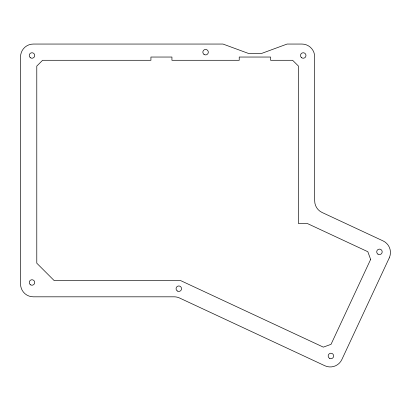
<?xml version="1.0" encoding="UTF-8"?>
<svg xmlns="http://www.w3.org/2000/svg" width="411" height="411" viewBox="0 0 411 411"><rect width="100%" height="100%" fill="white"/><g stroke="black" fill="none" stroke-linecap="round" stroke-linejoin="round"><path stroke-width="0.62" d="M370.635 259.423L331.04 344.331L323.339 347.136L180.604 280.59L54.175 280.59L36.785 263.194L36.785 66.084L42.58 60.289L150.924 60.289L150.924 57.042L171.932 57.042L171.932 60.289L239.228 60.289L239.228 57.042L270.582 57.042L270.582 60.289L292.611 60.289L298.453 66.084L298.453 223.543L307.407 223.543L367.83 251.717L370.635 259.423M389.253 257.897L341.844 359.568A12.782 12.782 0 0 1 324.86 365.754L179.571 298.016A12.782 12.782 0 0 0 174.172 296.819L33.332 296.819A12.782 12.782 0 0 1 20.55 284.042L20.55 56.836A12.782 12.782 0 0 1 33.332 44.054L222.993 44.054L248.336 53.389L261.745 53.389L287.094 44.054L301.905 44.054A12.782 12.782 0 0 1 314.687 56.836L314.687 200.881A12.782 12.782 0 0 0 322.065 212.466L383.073 240.913A12.782 12.782 0 0 1 389.253 257.897M377.935 254.126A2.738 2.738 0 0 0 382.189 252.025A2.738 2.738 0 0 0 378.243 249.39A2.738 2.738 0 0 0 377.935 254.126M329.54 358.33A2.738 2.738 0 0 0 333.65 355.957A2.738 2.738 0 0 0 329.54 353.583A2.738 2.738 0 0 0 329.54 358.33M177.285 290.983A2.738 2.738 0 0 0 181.539 288.882A2.738 2.738 0 0 0 177.593 286.246A2.738 2.738 0 0 0 177.285 290.983M30.62 284.859A2.738 2.738 0 0 0 34.724 282.485A2.738 2.738 0 0 0 30.62 280.112A2.738 2.738 0 0 0 30.62 284.859M30.465 57.771A2.738 2.738 0 0 0 34.719 55.67A2.738 2.738 0 0 0 30.774 53.034A2.738 2.738 0 0 0 30.465 57.771M204.056 54.447A2.738 2.738 0 0 0 208.315 52.351A2.738 2.738 0 0 0 204.37 49.716A2.738 2.738 0 0 0 204.056 54.447M301.715 57.771A2.738 2.738 0 0 0 305.969 55.67A2.738 2.738 0 0 0 302.028 53.034A2.738 2.738 0 0 0 301.715 57.771"/></g></svg>
